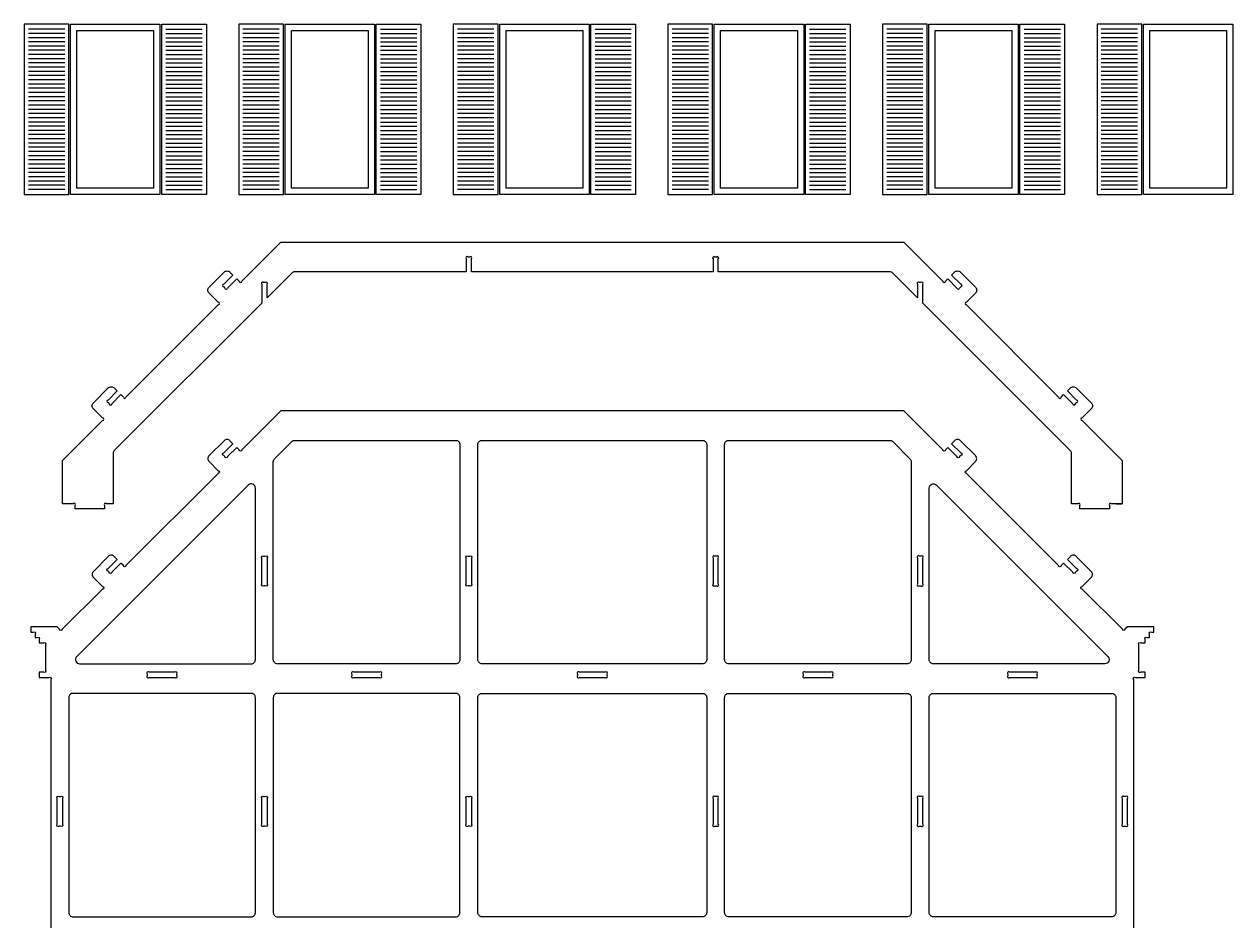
# Model space of a CAD drawing. Extents: x 9576 to 9806, y 1039 to 1165.
# Drawn here: x 9690.4 to 9747.7, y 1121.1 to 1163.7 of the extents above; entities that cross this region are included whole.
import ezdxf

# ---------------------------------------------------------------- set-up
doc = ezdxf.new("R2010")
doc.units = 0
doc.header["$MEASUREMENT"] = 0
doc.layers.add('LAYER_1', color=18, linetype='CONTINUOUS')

msp = doc.modelspace()

# ---------------------------------------------------------------- linework, layer by layer
at = {"layer": 'LAYER_1'}
for points in [[(9692.545, 1163.661), (9690.425, 1163.661), (9690.425, 1155.581), (9692.545, 1155.581)], [(9696.865, 1163.661), (9696.865, 1155.581), (9692.625, 1155.581), (9692.625, 1163.661)], [(9696.945, 1163.661), (9699.065, 1163.661), (9699.065, 1155.581), (9696.945, 1155.581)], [(9702.72, 1163.661), (9700.6, 1163.661), (9700.6, 1155.581), (9702.72, 1155.581)], [(9707.04, 1163.661), (9707.04, 1155.581), (9702.8, 1155.581), (9702.8, 1163.661)], [(9707.12, 1163.661), (9709.24, 1163.661), (9709.24, 1155.581), (9707.12, 1155.581)], [(9712.895, 1163.661), (9710.775, 1163.661), (9710.775, 1155.581), (9712.895, 1155.581)], [(9717.215, 1163.661), (9717.215, 1155.581), (9712.975, 1155.581), (9712.975, 1163.661)], [(9717.295, 1163.661), (9719.415, 1163.661), (9719.415, 1155.581), (9717.295, 1155.581)], [(9723.07, 1163.661), (9720.95, 1163.661), (9720.95, 1155.581), (9723.07, 1155.581)], [(9727.39, 1163.661), (9727.39, 1155.581), (9723.15, 1155.581), (9723.15, 1163.661)], [(9727.47, 1163.661), (9729.59, 1163.661), (9729.59, 1155.581), (9727.47, 1155.581)], [(9733.245, 1163.661), (9731.125, 1163.661), (9731.125, 1155.581), (9733.245, 1155.581)], [(9737.565, 1163.661), (9737.565, 1155.581), (9733.325, 1155.581), (9733.325, 1163.661)], [(9737.645, 1163.661), (9739.765, 1163.661), (9739.765, 1155.581), (9737.645, 1155.581)], [(9743.42, 1163.661), (9741.3, 1163.661), (9741.3, 1155.581), (9743.42, 1155.581)], [(9747.74, 1163.661), (9747.74, 1155.581), (9743.5, 1155.581), (9743.5, 1163.661)], [(9692.925, 1163.361), (9696.565, 1163.361), (9696.565, 1155.881), (9692.925, 1155.881)], [(9703.1, 1163.361), (9706.74, 1163.361), (9706.74, 1155.881), (9703.1, 1155.881)], [(9713.275, 1163.361), (9716.915, 1163.361), (9716.915, 1155.881), (9713.275, 1155.881)], [(9723.45, 1163.361), (9727.09, 1163.361), (9727.09, 1155.881), (9723.45, 1155.881)], [(9733.625, 1163.361), (9737.265, 1163.361), (9737.265, 1155.881), (9733.625, 1155.881)], [(9743.8, 1163.361), (9747.44, 1163.361), (9747.44, 1155.881), (9743.8, 1155.881)]]:
    msp.add_lwpolyline(points, close=True, dxfattribs=at)
for points in [[(9692.345, 1163.421), (9690.625, 1163.421)], [(9692.345, 1163.221), (9690.625, 1163.221)], [(9692.345, 1163.021), (9690.625, 1163.021)], [(9697.145, 1163.421), (9698.865, 1163.421)], [(9697.145, 1163.221), (9698.865, 1163.221)], [(9697.145, 1163.021), (9698.865, 1163.021)], [(9702.52, 1163.421), (9700.8, 1163.421)], [(9702.52, 1163.221), (9700.8, 1163.221)], [(9702.52, 1163.021), (9700.8, 1163.021)], [(9707.32, 1163.421), (9709.04, 1163.421)], [(9707.32, 1163.221), (9709.04, 1163.221)], [(9707.32, 1163.021), (9709.04, 1163.021)], [(9712.695, 1163.421), (9710.975, 1163.421)], [(9712.695, 1163.221), (9710.975, 1163.221)], [(9712.695, 1163.021), (9710.975, 1163.021)], [(9717.495, 1163.421), (9719.215, 1163.421)], [(9717.495, 1163.221), (9719.215, 1163.221)], [(9717.495, 1163.021), (9719.215, 1163.021)], [(9722.87, 1163.421), (9721.15, 1163.421)], [(9722.87, 1163.221), (9721.15, 1163.221)], [(9722.87, 1163.021), (9721.15, 1163.021)], [(9727.67, 1163.421), (9729.39, 1163.421)], [(9727.67, 1163.221), (9729.39, 1163.221)], [(9727.67, 1163.021), (9729.39, 1163.021)], [(9733.045, 1163.421), (9731.325, 1163.421)], [(9733.045, 1163.221), (9731.325, 1163.221)], [(9733.045, 1163.021), (9731.325, 1163.021)], [(9737.845, 1163.421), (9739.565, 1163.421)], [(9737.845, 1163.221), (9739.565, 1163.221)], [(9737.845, 1163.021), (9739.565, 1163.021)], [(9743.22, 1163.421), (9741.5, 1163.421)], [(9743.22, 1163.221), (9741.5, 1163.221)], [(9743.22, 1163.021), (9741.5, 1163.021)], [(9692.345, 1162.821), (9690.625, 1162.821)], [(9692.345, 1162.621), (9690.625, 1162.621)], [(9692.345, 1162.421), (9690.625, 1162.421)], [(9697.145, 1162.821), (9698.865, 1162.821)], [(9697.145, 1162.621), (9698.865, 1162.621)], [(9697.145, 1162.421), (9698.865, 1162.421)], [(9702.52, 1162.821), (9700.8, 1162.821)], [(9702.52, 1162.621), (9700.8, 1162.621)], [(9702.52, 1162.421), (9700.8, 1162.421)], [(9707.32, 1162.821), (9709.04, 1162.821)], [(9707.32, 1162.621), (9709.04, 1162.621)], [(9707.32, 1162.421), (9709.04, 1162.421)], [(9712.695, 1162.821), (9710.975, 1162.821)], [(9712.695, 1162.621), (9710.975, 1162.621)], [(9712.695, 1162.421), (9710.975, 1162.421)], [(9717.495, 1162.821), (9719.215, 1162.821)], [(9717.495, 1162.621), (9719.215, 1162.621)], [(9717.495, 1162.421), (9719.215, 1162.421)], [(9722.87, 1162.821), (9721.15, 1162.821)], [(9722.87, 1162.621), (9721.15, 1162.621)], [(9722.87, 1162.421), (9721.15, 1162.421)], [(9727.67, 1162.821), (9729.39, 1162.821)], [(9727.67, 1162.621), (9729.39, 1162.621)], [(9727.67, 1162.421), (9729.39, 1162.421)], [(9733.045, 1162.821), (9731.325, 1162.821)], [(9733.045, 1162.621), (9731.325, 1162.621)], [(9733.045, 1162.421), (9731.325, 1162.421)], [(9737.845, 1162.821), (9739.565, 1162.821)], [(9737.845, 1162.621), (9739.565, 1162.621)], [(9737.845, 1162.421), (9739.565, 1162.421)], [(9743.22, 1162.821), (9741.5, 1162.821)], [(9743.22, 1162.621), (9741.5, 1162.621)], [(9743.22, 1162.421), (9741.5, 1162.421)], [(9692.345, 1162.221), (9690.625, 1162.221)], [(9692.345, 1162.021), (9690.625, 1162.021)], [(9692.345, 1161.821), (9690.625, 1161.821)], [(9697.145, 1162.221), (9698.865, 1162.221)], [(9697.145, 1162.021), (9698.865, 1162.021)], [(9697.145, 1161.821), (9698.865, 1161.821)], [(9702.52, 1162.221), (9700.8, 1162.221)], [(9702.52, 1162.021), (9700.8, 1162.021)], [(9702.52, 1161.821), (9700.8, 1161.821)], [(9707.32, 1162.221), (9709.04, 1162.221)], [(9707.32, 1162.021), (9709.04, 1162.021)], [(9707.32, 1161.821), (9709.04, 1161.821)], [(9712.695, 1162.221), (9710.975, 1162.221)], [(9712.695, 1162.021), (9710.975, 1162.021)], [(9712.695, 1161.821), (9710.975, 1161.821)], [(9717.495, 1162.221), (9719.215, 1162.221)], [(9717.495, 1162.021), (9719.215, 1162.021)], [(9717.495, 1161.821), (9719.215, 1161.821)], [(9722.87, 1162.221), (9721.15, 1162.221)], [(9722.87, 1162.021), (9721.15, 1162.021)], [(9722.87, 1161.821), (9721.15, 1161.821)], [(9727.67, 1162.221), (9729.39, 1162.221)], [(9727.67, 1162.021), (9729.39, 1162.021)], [(9727.67, 1161.821), (9729.39, 1161.821)], [(9733.045, 1162.221), (9731.325, 1162.221)], [(9733.045, 1162.021), (9731.325, 1162.021)], [(9733.045, 1161.821), (9731.325, 1161.821)], [(9737.845, 1162.221), (9739.565, 1162.221)], [(9737.845, 1162.021), (9739.565, 1162.021)], [(9737.845, 1161.821), (9739.565, 1161.821)], [(9743.22, 1162.221), (9741.5, 1162.221)], [(9743.22, 1162.021), (9741.5, 1162.021)], [(9743.22, 1161.821), (9741.5, 1161.821)], [(9692.345, 1161.621), (9690.625, 1161.621)], [(9692.345, 1161.421), (9690.625, 1161.421)], [(9692.345, 1161.221), (9690.625, 1161.221)], [(9697.145, 1161.621), (9698.865, 1161.621)], [(9697.145, 1161.421), (9698.865, 1161.421)], [(9697.145, 1161.221), (9698.865, 1161.221)], [(9702.52, 1161.621), (9700.8, 1161.621)], [(9702.52, 1161.421), (9700.8, 1161.421)], [(9702.52, 1161.221), (9700.8, 1161.221)], [(9707.32, 1161.621), (9709.04, 1161.621)], [(9707.32, 1161.421), (9709.04, 1161.421)], [(9707.32, 1161.221), (9709.04, 1161.221)], [(9712.695, 1161.621), (9710.975, 1161.621)], [(9712.695, 1161.421), (9710.975, 1161.421)], [(9712.695, 1161.221), (9710.975, 1161.221)], [(9717.495, 1161.621), (9719.215, 1161.621)], [(9717.495, 1161.421), (9719.215, 1161.421)], [(9717.495, 1161.221), (9719.215, 1161.221)], [(9722.87, 1161.621), (9721.15, 1161.621)], [(9722.87, 1161.421), (9721.15, 1161.421)], [(9722.87, 1161.221), (9721.15, 1161.221)], [(9727.67, 1161.621), (9729.39, 1161.621)], [(9727.67, 1161.421), (9729.39, 1161.421)], [(9727.67, 1161.221), (9729.39, 1161.221)], [(9733.045, 1161.621), (9731.325, 1161.621)], [(9733.045, 1161.421), (9731.325, 1161.421)], [(9733.045, 1161.221), (9731.325, 1161.221)], [(9737.845, 1161.621), (9739.565, 1161.621)], [(9737.845, 1161.421), (9739.565, 1161.421)], [(9737.845, 1161.221), (9739.565, 1161.221)], [(9743.22, 1161.621), (9741.5, 1161.621)], [(9743.22, 1161.421), (9741.5, 1161.421)], [(9743.22, 1161.221), (9741.5, 1161.221)], [(9692.345, 1161.021), (9690.625, 1161.021)], [(9692.345, 1160.821), (9690.625, 1160.821)], [(9697.145, 1161.021), (9698.865, 1161.021)], [(9697.145, 1160.821), (9698.865, 1160.821)], [(9702.52, 1161.021), (9700.8, 1161.021)], [(9702.52, 1160.821), (9700.8, 1160.821)], [(9707.32, 1161.021), (9709.04, 1161.021)], [(9707.32, 1160.821), (9709.04, 1160.821)], [(9712.695, 1161.021), (9710.975, 1161.021)], [(9712.695, 1160.821), (9710.975, 1160.821)], [(9717.495, 1161.021), (9719.215, 1161.021)], [(9717.495, 1160.821), (9719.215, 1160.821)], [(9722.87, 1161.021), (9721.15, 1161.021)], [(9722.87, 1160.821), (9721.15, 1160.821)], [(9727.67, 1161.021), (9729.39, 1161.021)], [(9727.67, 1160.821), (9729.39, 1160.821)], [(9733.045, 1161.021), (9731.325, 1161.021)], [(9733.045, 1160.821), (9731.325, 1160.821)], [(9737.845, 1161.021), (9739.565, 1161.021)], [(9737.845, 1160.821), (9739.565, 1160.821)], [(9743.22, 1161.021), (9741.5, 1161.021)], [(9743.22, 1160.821), (9741.5, 1160.821)], [(9692.345, 1160.621), (9690.625, 1160.621)], [(9692.345, 1160.421), (9690.625, 1160.421)], [(9692.345, 1160.221), (9690.625, 1160.221)], [(9697.145, 1160.621), (9698.865, 1160.621)], [(9697.145, 1160.421), (9698.865, 1160.421)], [(9697.145, 1160.221), (9698.865, 1160.221)], [(9702.52, 1160.621), (9700.8, 1160.621)], [(9702.52, 1160.421), (9700.8, 1160.421)], [(9702.52, 1160.221), (9700.8, 1160.221)], [(9707.32, 1160.621), (9709.04, 1160.621)], [(9707.32, 1160.421), (9709.04, 1160.421)], [(9707.32, 1160.221), (9709.04, 1160.221)], [(9712.695, 1160.621), (9710.975, 1160.621)], [(9712.695, 1160.421), (9710.975, 1160.421)], [(9712.695, 1160.221), (9710.975, 1160.221)], [(9717.495, 1160.621), (9719.215, 1160.621)], [(9717.495, 1160.421), (9719.215, 1160.421)], [(9717.495, 1160.221), (9719.215, 1160.221)], [(9722.87, 1160.621), (9721.15, 1160.621)], [(9722.87, 1160.421), (9721.15, 1160.421)], [(9722.87, 1160.221), (9721.15, 1160.221)], [(9727.67, 1160.621), (9729.39, 1160.621)], [(9727.67, 1160.421), (9729.39, 1160.421)], [(9727.67, 1160.221), (9729.39, 1160.221)], [(9733.045, 1160.621), (9731.325, 1160.621)], [(9733.045, 1160.421), (9731.325, 1160.421)], [(9733.045, 1160.221), (9731.325, 1160.221)], [(9737.845, 1160.621), (9739.565, 1160.621)], [(9737.845, 1160.421), (9739.565, 1160.421)], [(9737.845, 1160.221), (9739.565, 1160.221)], [(9743.22, 1160.621), (9741.5, 1160.621)], [(9743.22, 1160.421), (9741.5, 1160.421)], [(9743.22, 1160.221), (9741.5, 1160.221)], [(9692.345, 1160.021), (9690.625, 1160.021)], [(9692.345, 1159.821), (9690.625, 1159.821)], [(9692.345, 1159.621), (9690.625, 1159.621)], [(9697.145, 1160.021), (9698.865, 1160.021)], [(9697.145, 1159.821), (9698.865, 1159.821)], [(9697.145, 1159.621), (9698.865, 1159.621)], [(9702.52, 1160.021), (9700.8, 1160.021)], [(9702.52, 1159.821), (9700.8, 1159.821)], [(9702.52, 1159.621), (9700.8, 1159.621)], [(9707.32, 1160.021), (9709.04, 1160.021)], [(9707.32, 1159.821), (9709.04, 1159.821)], [(9707.32, 1159.621), (9709.04, 1159.621)], [(9712.695, 1160.021), (9710.975, 1160.021)], [(9712.695, 1159.821), (9710.975, 1159.821)], [(9712.695, 1159.621), (9710.975, 1159.621)], [(9717.495, 1160.021), (9719.215, 1160.021)], [(9717.495, 1159.821), (9719.215, 1159.821)], [(9717.495, 1159.621), (9719.215, 1159.621)], [(9722.87, 1160.021), (9721.15, 1160.021)], [(9722.87, 1159.821), (9721.15, 1159.821)], [(9722.87, 1159.621), (9721.15, 1159.621)], [(9727.67, 1160.021), (9729.39, 1160.021)], [(9727.67, 1159.821), (9729.39, 1159.821)], [(9727.67, 1159.621), (9729.39, 1159.621)], [(9733.045, 1160.021), (9731.325, 1160.021)], [(9733.045, 1159.821), (9731.325, 1159.821)], [(9733.045, 1159.621), (9731.325, 1159.621)], [(9737.845, 1160.021), (9739.565, 1160.021)], [(9737.845, 1159.821), (9739.565, 1159.821)], [(9737.845, 1159.621), (9739.565, 1159.621)], [(9743.22, 1160.021), (9741.5, 1160.021)], [(9743.22, 1159.821), (9741.5, 1159.821)], [(9743.22, 1159.621), (9741.5, 1159.621)], [(9692.345, 1159.421), (9690.625, 1159.421)], [(9692.345, 1159.221), (9690.625, 1159.221)], [(9692.345, 1159.021), (9690.625, 1159.021)], [(9697.145, 1159.421), (9698.865, 1159.421)], [(9697.145, 1159.221), (9698.865, 1159.221)], [(9697.145, 1159.021), (9698.865, 1159.021)], [(9702.52, 1159.421), (9700.8, 1159.421)], [(9702.52, 1159.221), (9700.8, 1159.221)], [(9702.52, 1159.021), (9700.8, 1159.021)], [(9707.32, 1159.421), (9709.04, 1159.421)], [(9707.32, 1159.221), (9709.04, 1159.221)], [(9707.32, 1159.021), (9709.04, 1159.021)], [(9712.695, 1159.421), (9710.975, 1159.421)], [(9712.695, 1159.221), (9710.975, 1159.221)], [(9712.695, 1159.021), (9710.975, 1159.021)], [(9717.495, 1159.421), (9719.215, 1159.421)], [(9717.495, 1159.221), (9719.215, 1159.221)], [(9717.495, 1159.021), (9719.215, 1159.021)], [(9722.87, 1159.421), (9721.15, 1159.421)], [(9722.87, 1159.221), (9721.15, 1159.221)], [(9722.87, 1159.021), (9721.15, 1159.021)], [(9727.67, 1159.421), (9729.39, 1159.421)], [(9727.67, 1159.221), (9729.39, 1159.221)], [(9727.67, 1159.021), (9729.39, 1159.021)], [(9733.045, 1159.421), (9731.325, 1159.421)], [(9733.045, 1159.221), (9731.325, 1159.221)], [(9733.045, 1159.021), (9731.325, 1159.021)], [(9737.845, 1159.421), (9739.565, 1159.421)], [(9737.845, 1159.221), (9739.565, 1159.221)], [(9737.845, 1159.021), (9739.565, 1159.021)], [(9743.22, 1159.421), (9741.5, 1159.421)], [(9743.22, 1159.221), (9741.5, 1159.221)], [(9743.22, 1159.021), (9741.5, 1159.021)], [(9692.345, 1158.821), (9690.625, 1158.821)], [(9692.345, 1158.621), (9690.625, 1158.621)], [(9692.345, 1158.421), (9690.625, 1158.421)], [(9697.145, 1158.821), (9698.865, 1158.821)], [(9697.145, 1158.621), (9698.865, 1158.621)], [(9697.145, 1158.421), (9698.865, 1158.421)], [(9702.52, 1158.821), (9700.8, 1158.821)], [(9702.52, 1158.621), (9700.8, 1158.621)], [(9702.52, 1158.421), (9700.8, 1158.421)], [(9707.32, 1158.821), (9709.04, 1158.821)], [(9707.32, 1158.621), (9709.04, 1158.621)], [(9707.32, 1158.421), (9709.04, 1158.421)], [(9712.695, 1158.821), (9710.975, 1158.821)], [(9712.695, 1158.621), (9710.975, 1158.621)], [(9712.695, 1158.421), (9710.975, 1158.421)], [(9717.495, 1158.821), (9719.215, 1158.821)], [(9717.495, 1158.621), (9719.215, 1158.621)], [(9717.495, 1158.421), (9719.215, 1158.421)], [(9722.87, 1158.821), (9721.15, 1158.821)], [(9722.87, 1158.621), (9721.15, 1158.621)], [(9722.87, 1158.421), (9721.15, 1158.421)], [(9727.67, 1158.821), (9729.39, 1158.821)], [(9727.67, 1158.621), (9729.39, 1158.621)], [(9727.67, 1158.421), (9729.39, 1158.421)], [(9733.045, 1158.821), (9731.325, 1158.821)], [(9733.045, 1158.621), (9731.325, 1158.621)], [(9733.045, 1158.421), (9731.325, 1158.421)], [(9737.845, 1158.821), (9739.565, 1158.821)], [(9737.845, 1158.621), (9739.565, 1158.621)], [(9737.845, 1158.421), (9739.565, 1158.421)], [(9743.22, 1158.821), (9741.5, 1158.821)], [(9743.22, 1158.621), (9741.5, 1158.621)], [(9743.22, 1158.421), (9741.5, 1158.421)], [(9692.345, 1158.221), (9690.625, 1158.221)], [(9692.345, 1158.021), (9690.625, 1158.021)], [(9692.345, 1157.821), (9690.625, 1157.821)], [(9697.145, 1158.221), (9698.865, 1158.221)], [(9697.145, 1158.021), (9698.865, 1158.021)], [(9697.145, 1157.821), (9698.865, 1157.821)], [(9702.52, 1158.221), (9700.8, 1158.221)], [(9702.52, 1158.021), (9700.8, 1158.021)], [(9702.52, 1157.821), (9700.8, 1157.821)], [(9707.32, 1158.221), (9709.04, 1158.221)], [(9707.32, 1158.021), (9709.04, 1158.021)], [(9707.32, 1157.821), (9709.04, 1157.821)], [(9712.695, 1158.221), (9710.975, 1158.221)], [(9712.695, 1158.021), (9710.975, 1158.021)], [(9712.695, 1157.821), (9710.975, 1157.821)], [(9717.495, 1158.221), (9719.215, 1158.221)], [(9717.495, 1158.021), (9719.215, 1158.021)], [(9717.495, 1157.821), (9719.215, 1157.821)], [(9722.87, 1158.221), (9721.15, 1158.221)], [(9722.87, 1158.021), (9721.15, 1158.021)], [(9722.87, 1157.821), (9721.15, 1157.821)], [(9727.67, 1158.221), (9729.39, 1158.221)], [(9727.67, 1158.021), (9729.39, 1158.021)], [(9727.67, 1157.821), (9729.39, 1157.821)], [(9733.045, 1158.221), (9731.325, 1158.221)], [(9733.045, 1158.021), (9731.325, 1158.021)], [(9733.045, 1157.821), (9731.325, 1157.821)], [(9737.845, 1158.221), (9739.565, 1158.221)], [(9737.845, 1158.021), (9739.565, 1158.021)], [(9737.845, 1157.821), (9739.565, 1157.821)], [(9743.22, 1158.221), (9741.5, 1158.221)], [(9743.22, 1158.021), (9741.5, 1158.021)], [(9743.22, 1157.821), (9741.5, 1157.821)], [(9692.345, 1157.621), (9690.625, 1157.621)], [(9692.345, 1157.421), (9690.625, 1157.421)], [(9692.345, 1157.221), (9690.625, 1157.221)], [(9697.145, 1157.621), (9698.865, 1157.621)], [(9697.145, 1157.421), (9698.865, 1157.421)], [(9697.145, 1157.221), (9698.865, 1157.221)], [(9702.52, 1157.621), (9700.8, 1157.621)], [(9702.52, 1157.421), (9700.8, 1157.421)], [(9702.52, 1157.221), (9700.8, 1157.221)], [(9707.32, 1157.621), (9709.04, 1157.621)], [(9707.32, 1157.421), (9709.04, 1157.421)], [(9707.32, 1157.221), (9709.04, 1157.221)], [(9712.695, 1157.621), (9710.975, 1157.621)], [(9712.695, 1157.421), (9710.975, 1157.421)], [(9712.695, 1157.221), (9710.975, 1157.221)], [(9717.495, 1157.621), (9719.215, 1157.621)], [(9717.495, 1157.421), (9719.215, 1157.421)], [(9717.495, 1157.221), (9719.215, 1157.221)], [(9722.87, 1157.621), (9721.15, 1157.621)], [(9722.87, 1157.421), (9721.15, 1157.421)], [(9722.87, 1157.221), (9721.15, 1157.221)], [(9727.67, 1157.621), (9729.39, 1157.621)], [(9727.67, 1157.421), (9729.39, 1157.421)], [(9727.67, 1157.221), (9729.39, 1157.221)], [(9733.045, 1157.621), (9731.325, 1157.621)], [(9733.045, 1157.421), (9731.325, 1157.421)], [(9733.045, 1157.221), (9731.325, 1157.221)], [(9737.845, 1157.621), (9739.565, 1157.621)], [(9737.845, 1157.421), (9739.565, 1157.421)], [(9737.845, 1157.221), (9739.565, 1157.221)], [(9743.22, 1157.621), (9741.5, 1157.621)], [(9743.22, 1157.421), (9741.5, 1157.421)], [(9743.22, 1157.221), (9741.5, 1157.221)], [(9692.345, 1157.021), (9690.625, 1157.021)], [(9692.345, 1156.821), (9690.625, 1156.821)], [(9697.145, 1157.021), (9698.865, 1157.021)], [(9697.145, 1156.821), (9698.865, 1156.821)], [(9702.52, 1157.021), (9700.8, 1157.021)], [(9702.52, 1156.821), (9700.8, 1156.821)], [(9707.32, 1157.021), (9709.04, 1157.021)], [(9707.32, 1156.821), (9709.04, 1156.821)], [(9712.695, 1157.021), (9710.975, 1157.021)], [(9712.695, 1156.821), (9710.975, 1156.821)], [(9717.495, 1157.021), (9719.215, 1157.021)], [(9717.495, 1156.821), (9719.215, 1156.821)], [(9722.87, 1157.021), (9721.15, 1157.021)], [(9722.87, 1156.821), (9721.15, 1156.821)], [(9727.67, 1157.021), (9729.39, 1157.021)], [(9727.67, 1156.821), (9729.39, 1156.821)], [(9733.045, 1157.021), (9731.325, 1157.021)], [(9733.045, 1156.821), (9731.325, 1156.821)], [(9737.845, 1157.021), (9739.565, 1157.021)], [(9737.845, 1156.821), (9739.565, 1156.821)], [(9743.22, 1157.021), (9741.5, 1157.021)], [(9743.22, 1156.821), (9741.5, 1156.821)], [(9692.345, 1156.621), (9690.625, 1156.621)], [(9692.345, 1156.421), (9690.625, 1156.421)], [(9692.345, 1156.221), (9690.625, 1156.221)], [(9697.145, 1156.621), (9698.865, 1156.621)], [(9697.145, 1156.421), (9698.865, 1156.421)], [(9697.145, 1156.221), (9698.865, 1156.221)], [(9702.52, 1156.621), (9700.8, 1156.621)], [(9702.52, 1156.421), (9700.8, 1156.421)], [(9702.52, 1156.221), (9700.8, 1156.221)], [(9707.32, 1156.621), (9709.04, 1156.621)], [(9707.32, 1156.421), (9709.04, 1156.421)], [(9707.32, 1156.221), (9709.04, 1156.221)], [(9712.695, 1156.621), (9710.975, 1156.621)], [(9712.695, 1156.421), (9710.975, 1156.421)], [(9712.695, 1156.221), (9710.975, 1156.221)], [(9717.495, 1156.621), (9719.215, 1156.621)], [(9717.495, 1156.421), (9719.215, 1156.421)], [(9717.495, 1156.221), (9719.215, 1156.221)], [(9722.87, 1156.621), (9721.15, 1156.621)], [(9722.87, 1156.421), (9721.15, 1156.421)], [(9722.87, 1156.221), (9721.15, 1156.221)], [(9727.67, 1156.621), (9729.39, 1156.621)], [(9727.67, 1156.421), (9729.39, 1156.421)], [(9727.67, 1156.221), (9729.39, 1156.221)], [(9733.045, 1156.621), (9731.325, 1156.621)], [(9733.045, 1156.421), (9731.325, 1156.421)], [(9733.045, 1156.221), (9731.325, 1156.221)], [(9737.845, 1156.621), (9739.565, 1156.621)], [(9737.845, 1156.421), (9739.565, 1156.421)], [(9737.845, 1156.221), (9739.565, 1156.221)], [(9743.22, 1156.621), (9741.5, 1156.621)], [(9743.22, 1156.421), (9741.5, 1156.421)], [(9743.22, 1156.221), (9741.5, 1156.221)], [(9692.345, 1156.021), (9690.625, 1156.021)], [(9692.345, 1155.821), (9690.625, 1155.821)], [(9697.145, 1156.021), (9698.865, 1156.021)], [(9697.145, 1155.821), (9698.865, 1155.821)], [(9702.52, 1156.021), (9700.8, 1156.021)], [(9702.52, 1155.821), (9700.8, 1155.821)], [(9707.32, 1156.021), (9709.04, 1156.021)], [(9707.32, 1155.821), (9709.04, 1155.821)], [(9712.695, 1156.021), (9710.975, 1156.021)], [(9712.695, 1155.821), (9710.975, 1155.821)], [(9717.495, 1156.021), (9719.215, 1156.021)], [(9717.495, 1155.821), (9719.215, 1155.821)], [(9722.87, 1156.021), (9721.15, 1156.021)], [(9722.87, 1155.821), (9721.15, 1155.821)], [(9727.67, 1156.021), (9729.39, 1156.021)], [(9727.67, 1155.821), (9729.39, 1155.821)], [(9733.045, 1156.021), (9731.325, 1156.021)], [(9733.045, 1155.821), (9731.325, 1155.821)], [(9737.845, 1156.021), (9739.565, 1156.021)], [(9737.845, 1155.821), (9739.565, 1155.821)], [(9743.22, 1156.021), (9741.5, 1156.021)], [(9743.22, 1155.821), (9741.5, 1155.821)], [(9734.113, 1143.471), (9734.227, 1143.585)], [(9742.215, 1140.917), (9742.49, 1140.917)]]:
    msp.add_lwpolyline(points, dxfattribs=at)
for points in [[(9692.24, 1142.963), (9694.137, 1144.86, 1), (9694.137, 1144.985), (9693.705, 1145.418, -0.414214), (9693.705, 1145.701), (9694.412, 1146.408, -0.414214), (9694.695, 1146.408), (9694.836, 1146.266), (9694.404, 1145.834, 1), (9694.404, 1145.709), (9694.455, 1145.657, 1), (9694.58, 1145.657), (9695.013, 1146.09), (9695.127, 1145.975, 1), (9695.252, 1145.975), (9699.627, 1150.35, 1), (9699.627, 1150.475), (9699.195, 1150.908, -0.414214), (9699.195, 1151.191), (9699.902, 1151.898, -0.414214), (9700.185, 1151.898), (9700.326, 1151.756), (9699.894, 1151.324, 1), (9699.894, 1151.199), (9699.945, 1151.147, 1), (9700.07, 1151.147), (9700.503, 1151.58), (9700.617, 1151.465, 1), (9700.742, 1151.465), (9702.593, 1153.317), (9732.136, 1153.317), (9733.988, 1151.465, 1), (9734.113, 1151.465), (9734.227, 1151.58), (9734.659, 1151.147, 1), (9734.784, 1151.147), (9734.836, 1151.199, 1), (9734.836, 1151.324), (9734.404, 1151.756), (9734.545, 1151.898, -0.414214), (9734.828, 1151.898), (9735.535, 1151.191, -0.414214), (9735.535, 1150.908), (9735.103, 1150.475, 1), (9735.103, 1150.35), (9739.477, 1145.975, 1), (9739.602, 1145.975), (9739.717, 1146.09), (9740.149, 1145.657, 1), (9740.274, 1145.657), (9740.326, 1145.709, 1), (9740.326, 1145.834), (9739.893, 1146.266), (9740.035, 1146.408, -0.414214), (9740.318, 1146.408), (9741.025, 1145.701, -0.414214), (9741.025, 1145.418), (9740.592, 1144.985, 1), (9740.592, 1144.86), (9742.49, 1142.963), (9742.49, 1140.917), (9741.978, 1140.917, 1), (9741.89, 1140.828), (9741.89, 1140.667), (9740.49, 1140.667), (9740.49, 1140.828, 1), (9740.401, 1140.917), (9740.09, 1140.917), (9740.09, 1143.3, 0.198912), (9740.031, 1143.442), (9733.04, 1150.433), (9733.04, 1151.325, 1), (9732.951, 1151.413), (9732.878, 1151.413, 1), (9732.79, 1151.325), (9732.79, 1150.683), (9731.615, 1151.858, 0.198912), (9731.474, 1151.917), (9723.34, 1151.917), (9723.34, 1152.528, 1), (9723.251, 1152.617), (9723.178, 1152.617, 1), (9723.09, 1152.528), (9723.09, 1151.917), (9711.64, 1151.917), (9711.64, 1152.528, 1), (9711.551, 1152.617), (9711.478, 1152.617, 1), (9711.39, 1152.528), (9711.39, 1151.917), (9703.256, 1151.917, 0.198912), (9703.115, 1151.858), (9701.94, 1150.683), (9701.94, 1151.325, 1), (9701.851, 1151.413), (9701.778, 1151.413, 1), (9701.69, 1151.325), (9701.69, 1150.433), (9694.698, 1143.442, 0.198912), (9694.64, 1143.3), (9694.64, 1140.917), (9694.328, 1140.917, 1), (9694.24, 1140.828), (9694.24, 1140.667), (9692.84, 1140.667), (9692.84, 1140.828, 1), (9692.751, 1140.917), (9692.24, 1140.917)], [(9702.24, 1133.522), (9702.24, 1142.906, -0.198912), (9702.298, 1143.048), (9703.115, 1143.864, -0.198912), (9703.256, 1143.922), (9710.89, 1143.922, -0.414214), (9711.09, 1143.722), (9711.09, 1133.522, -0.414214), (9710.89, 1133.322), (9702.44, 1133.322, -0.414214)], [(9722.59, 1133.322), (9712.14, 1133.322, -0.414214), (9711.94, 1133.522), (9711.94, 1143.722, -0.414214), (9712.14, 1143.922), (9722.59, 1143.922, -0.414214), (9722.79, 1143.722), (9722.79, 1133.522, -0.414214)], [(9723.84, 1143.922), (9731.474, 1143.922, -0.198912), (9731.615, 1143.864), (9732.431, 1143.048, -0.198912), (9732.49, 1142.906), (9732.49, 1133.522, -0.414214), (9732.29, 1133.322), (9723.84, 1133.322, -0.414214), (9723.64, 1133.522), (9723.64, 1143.722, -0.414214)], [(9701.19, 1133.322, 0.414214), (9701.39, 1133.522), (9701.39, 1141.656, 0.668179), (9701.048, 1141.798), (9692.915, 1133.664, 0.668179), (9693.056, 1133.322)], [(9733.54, 1133.322, -0.414214), (9733.34, 1133.522), (9733.34, 1141.656, -0.668179), (9733.681, 1141.798), (9741.815, 1133.664, -0.668179), (9741.674, 1133.322)], [(9701.94, 1138.334), (9701.94, 1137.111, -1), (9701.851, 1137.022), (9701.778, 1137.022, -1), (9701.69, 1137.111), (9701.69, 1138.334, -1), (9701.778, 1138.422), (9701.851, 1138.422, -1)], [(9711.64, 1138.334), (9711.64, 1137.111, -1), (9711.551, 1137.022), (9711.478, 1137.022, -1), (9711.39, 1137.111), (9711.39, 1138.334, -1), (9711.478, 1138.422), (9711.551, 1138.422, -1)], [(9723.09, 1138.334), (9723.09, 1137.111, 1), (9723.178, 1137.022), (9723.251, 1137.022, 1), (9723.34, 1137.111), (9723.34, 1138.334, 1), (9723.251, 1138.422), (9723.178, 1138.422, 1)], [(9732.79, 1138.334), (9732.79, 1137.111, 1), (9732.878, 1137.022), (9732.951, 1137.022, 1), (9733.04, 1137.111), (9733.04, 1138.334, 1), (9732.951, 1138.422), (9732.878, 1138.422, 1)], [(9696.353, 1132.672), (9697.576, 1132.672, 1), (9697.665, 1132.761), (9697.665, 1132.834, 1), (9697.576, 1132.922), (9696.353, 1132.922, 1), (9696.265, 1132.834), (9696.265, 1132.761, 1)], [(9706.053, 1132.672), (9707.276, 1132.672, 1), (9707.365, 1132.761), (9707.365, 1132.834, 1), (9707.276, 1132.922), (9706.053, 1132.922, 1), (9705.965, 1132.834), (9705.965, 1132.761, 1)], [(9716.753, 1132.672), (9717.976, 1132.672, 1), (9718.065, 1132.761), (9718.065, 1132.834, 1), (9717.976, 1132.922), (9716.753, 1132.922, 1), (9716.665, 1132.834), (9716.665, 1132.761, 1)], [(9727.453, 1132.672), (9728.676, 1132.672, 1), (9728.765, 1132.761), (9728.765, 1132.834, 1), (9728.676, 1132.922), (9727.453, 1132.922, 1), (9727.365, 1132.834), (9727.365, 1132.761, 1)], [(9737.153, 1132.672), (9738.376, 1132.672, 1), (9738.465, 1132.761), (9738.465, 1132.834, 1), (9738.376, 1132.922), (9737.153, 1132.922, 1), (9737.065, 1132.834), (9737.065, 1132.761, 1)], [(9692.54, 1121.522, 0.414214), (9692.74, 1121.322), (9701.19, 1121.322, 0.414214), (9701.39, 1121.522), (9701.39, 1131.722, 0.414214), (9701.19, 1131.922), (9692.74, 1131.922, 0.414214), (9692.54, 1131.722)], [(9702.44, 1131.922, 0.414214), (9702.24, 1131.722), (9702.24, 1121.522, 0.414214), (9702.44, 1121.322), (9710.89, 1121.322, 0.414214), (9711.09, 1121.522), (9711.09, 1131.722, 0.414214), (9710.89, 1131.922)], [(9722.59, 1131.922, -0.414214), (9722.79, 1131.722), (9722.79, 1121.522, -0.414214), (9722.59, 1121.322), (9712.14, 1121.322, -0.414214), (9711.94, 1121.522), (9711.94, 1131.722, -0.414214), (9712.14, 1131.922)], [(9732.29, 1131.922, -0.414214), (9732.49, 1131.722), (9732.49, 1121.522, -0.414214), (9732.29, 1121.322), (9723.84, 1121.322, -0.414214), (9723.64, 1121.522), (9723.64, 1131.722, -0.414214), (9723.84, 1131.922)], [(9733.54, 1131.922), (9741.99, 1131.922, -0.414214), (9742.19, 1131.722), (9742.19, 1121.522, -0.414214), (9741.99, 1121.322), (9733.54, 1121.322, -0.414214), (9733.34, 1121.522), (9733.34, 1131.722, -0.414214)], [(9692.24, 1126.934), (9692.24, 1125.711, -1), (9692.151, 1125.622), (9692.078, 1125.622, -1), (9691.99, 1125.711), (9691.99, 1126.934, -1), (9692.078, 1127.022), (9692.151, 1127.022, -1)], [(9701.94, 1126.934), (9701.94, 1125.711, -1), (9701.851, 1125.622), (9701.778, 1125.622, -1), (9701.69, 1125.711), (9701.69, 1126.934, -1), (9701.778, 1127.022), (9701.851, 1127.022, -1)], [(9711.64, 1126.934), (9711.64, 1125.711, -1), (9711.551, 1125.622), (9711.478, 1125.622, -1), (9711.39, 1125.711), (9711.39, 1126.934, -1), (9711.478, 1127.022), (9711.551, 1127.022, -1)], [(9723.09, 1126.934), (9723.09, 1125.711, 1), (9723.178, 1125.622), (9723.251, 1125.622, 1), (9723.34, 1125.711), (9723.34, 1126.934, 1), (9723.251, 1127.022), (9723.178, 1127.022, 1)], [(9732.79, 1126.934), (9732.79, 1125.711, 1), (9732.878, 1125.622), (9732.951, 1125.622, 1), (9733.04, 1125.711), (9733.04, 1126.934, 1), (9732.951, 1127.022), (9732.878, 1127.022, 1)], [(9742.49, 1126.934), (9742.49, 1125.711, 1), (9742.578, 1125.622), (9742.651, 1125.622, 1), (9742.74, 1125.711), (9742.74, 1126.934, 1), (9742.651, 1127.022), (9742.578, 1127.022, 1)]]:
    msp.add_lwpolyline(points, format="xyb", close=True, dxfattribs=at)
msp.add_lwpolyline([(9743.04, 1108.922), (9743.04, 1132.584, -1), (9743.128, 1132.672), (9743.59, 1132.672), (9743.59, 1132.922), (9743.378, 1132.922, -1), (9743.29, 1133.011), (9743.29, 1134.234, -1), (9743.378, 1134.322), (9743.59, 1134.322), (9743.59, 1134.484, -1), (9743.678, 1134.572), (9743.79, 1134.572), (9743.79, 1134.734, -1), (9743.878, 1134.822), (9743.99, 1134.822), (9743.99, 1135.072), (9742.74, 1135.072), (9742.626, 1134.958, -1), (9742.501, 1134.958), (9740.592, 1136.866, -1), (9740.592, 1136.991), (9741.025, 1137.424, 0.414214), (9741.025, 1137.707), (9740.318, 1138.414, 0.414214), (9740.035, 1138.414), (9739.893, 1138.272), (9740.326, 1137.84, -1), (9740.326, 1137.715), (9740.274, 1137.663, -1), (9740.149, 1137.663), (9739.717, 1138.096), (9739.602, 1137.981, -1), (9739.477, 1137.981), (9735.103, 1142.356, -1), (9735.103, 1142.481), (9735.535, 1142.914, 0.414214), (9735.535, 1143.196), (9734.828, 1143.904, 0.414214), (9734.545, 1143.904), (9734.404, 1143.762), (9734.836, 1143.33, -1), (9734.836, 1143.205), (9734.784, 1143.153, -1), (9734.659, 1143.153), (9734.227, 1143.585), (9734.113, 1143.471, -1), (9733.988, 1143.471), (9732.136, 1145.322), (9702.593, 1145.322), (9700.742, 1143.471, -1), (9700.617, 1143.471), (9700.503, 1143.585), (9700.07, 1143.153, -1), (9699.945, 1143.153), (9699.894, 1143.205, -1), (9699.894, 1143.33), (9700.326, 1143.762), (9700.185, 1143.904, 0.414214), (9699.902, 1143.904), (9699.195, 1143.196, 0.414214), (9699.195, 1142.914), (9699.627, 1142.481, -1), (9699.627, 1142.356), (9695.252, 1137.981, -1), (9695.127, 1137.981), (9695.013, 1138.096), (9694.58, 1137.663, -1), (9694.455, 1137.663), (9694.404, 1137.715, -1), (9694.404, 1137.84), (9694.836, 1138.272), (9694.695, 1138.414, 0.414214), (9694.412, 1138.414), (9693.705, 1137.707, 0.414214), (9693.705, 1137.424), (9694.137, 1136.991, -1), (9694.137, 1136.866), (9692.229, 1134.958, -1), (9692.104, 1134.958), (9691.99, 1135.072), (9690.74, 1135.072), (9690.74, 1134.822), (9690.851, 1134.822, -1), (9690.94, 1134.734), (9690.94, 1134.572), (9691.051, 1134.572, -1), (9691.14, 1134.484), (9691.14, 1134.322), (9691.351, 1134.322, -1), (9691.44, 1134.234), (9691.44, 1133.011, -1), (9691.351, 1132.922), (9691.14, 1132.922), (9691.14, 1132.672), (9691.601, 1132.672, -1), (9691.69, 1132.584), (9691.69, 1108.922)], format="xyb", dxfattribs=at)

doc.saveas('drawing.dxf')
